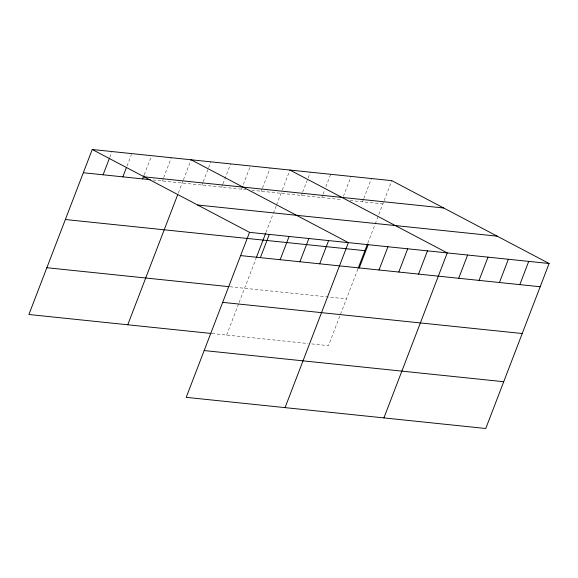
<?xml version="1.0" encoding="UTF-8"?>
<svg xmlns="http://www.w3.org/2000/svg" width="578" height="578" viewBox="0 0 578 578"><rect width="100%" height="100%" fill="white"/><g stroke="black" fill="none" stroke-linecap="round" stroke-linejoin="round"><path stroke-width="0.43" stroke-dasharray="2.89 2.17" d="M109.777 157.368L111.691 152.382M127.001 166.067L131.459 154.442M144.218 174.758L151.234 156.501M162.396 180.972L163.357 178.479M163.675 177.648L171.319 157.722M178.32 193.052L183.125 180.531M183.443 179.707L191.094 159.781M201.939 185.083L202.9 182.59M203.218 181.759L208.318 168.48M208.636 167.649L210.862 161.833M221.714 187.135L222.667 184.649M222.985 183.818L230.636 163.892M241.481 189.194L250.404 165.951M261.256 191.253L262.21 188.76M262.528 187.929L270.179 168.003M226.612 335.059L238.793 303.32M239.119 302.482L256.054 258.366M265.952 232.566L273.011 214.192M273.329 213.354L276.219 205.833M276.537 205.002L281.985 190.812M282.302 189.989L289.946 170.062M301.398 195.422L302.352 192.936M302.67 192.106L310.321 172.179M321.765 197.546L322.719 195.053M323.044 194.222L324.634 190.068M325.913 186.752L330.688 174.296M343.411 196.339L351.063 176.42M362.507 201.78L363.461 199.287M363.779 198.456L371.43 178.537M357.905 268.958L328.463 345.651L310.747 343.816M367.803 243.157L374.862 224.784M375.18 223.946L383.835 201.411M384.153 200.58L391.797 180.654M152.946 179.982L245.78 189.642M251.798 190.263L342.14 199.663M350.109 200.494L382.874 203.897M229.957 286.76L346.417 298.877M211.996 333.542L308.088 343.534"/><path stroke-width="0.87" d="M549.1 263.503L249.537 232.349L186.203 397.346L485.758 428.5L549.1 263.503L391.797 180.654L92.242 149.5L28.9 314.497L211.136 333.455M103.086 174.802L109.459 158.199M122.854 176.854L126.365 167.721M142.629 178.913L143.9 175.589M127.752 324.778L177.684 194.721M256.372 257.535L265.634 233.404M260.389 257.644L269.312 234.401M280.157 259.703L289.079 236.46M299.931 261.762L308.854 238.512M319.699 263.814L328.622 240.571M285.055 407.627L348.397 242.623L191.094 159.781M358.223 268.127L367.485 243.995M359.241 267.925L368.164 244.682M379.016 269.984L387.939 246.741M398.784 272.043L407.707 248.793M418.551 274.095L427.474 250.852M383.908 417.908L447.249 252.904L289.946 170.062M458.694 278.271L467.616 255.028M479.068 280.388L487.991 257.145M499.435 282.505L508.358 259.262M519.81 284.629L528.733 261.379M144.146 176.839L443.709 207.993M83.319 172.743L150.367 179.715M197.625 205.009L497.188 236.164M65.357 219.524L364.92 250.679M240.614 255.592L540.177 286.746M46.854 267.722L229.098 286.674M222.66 302.366L522.223 333.528M204.157 350.564L503.72 381.718M92.242 149.5L249.537 232.349"/></g></svg>
